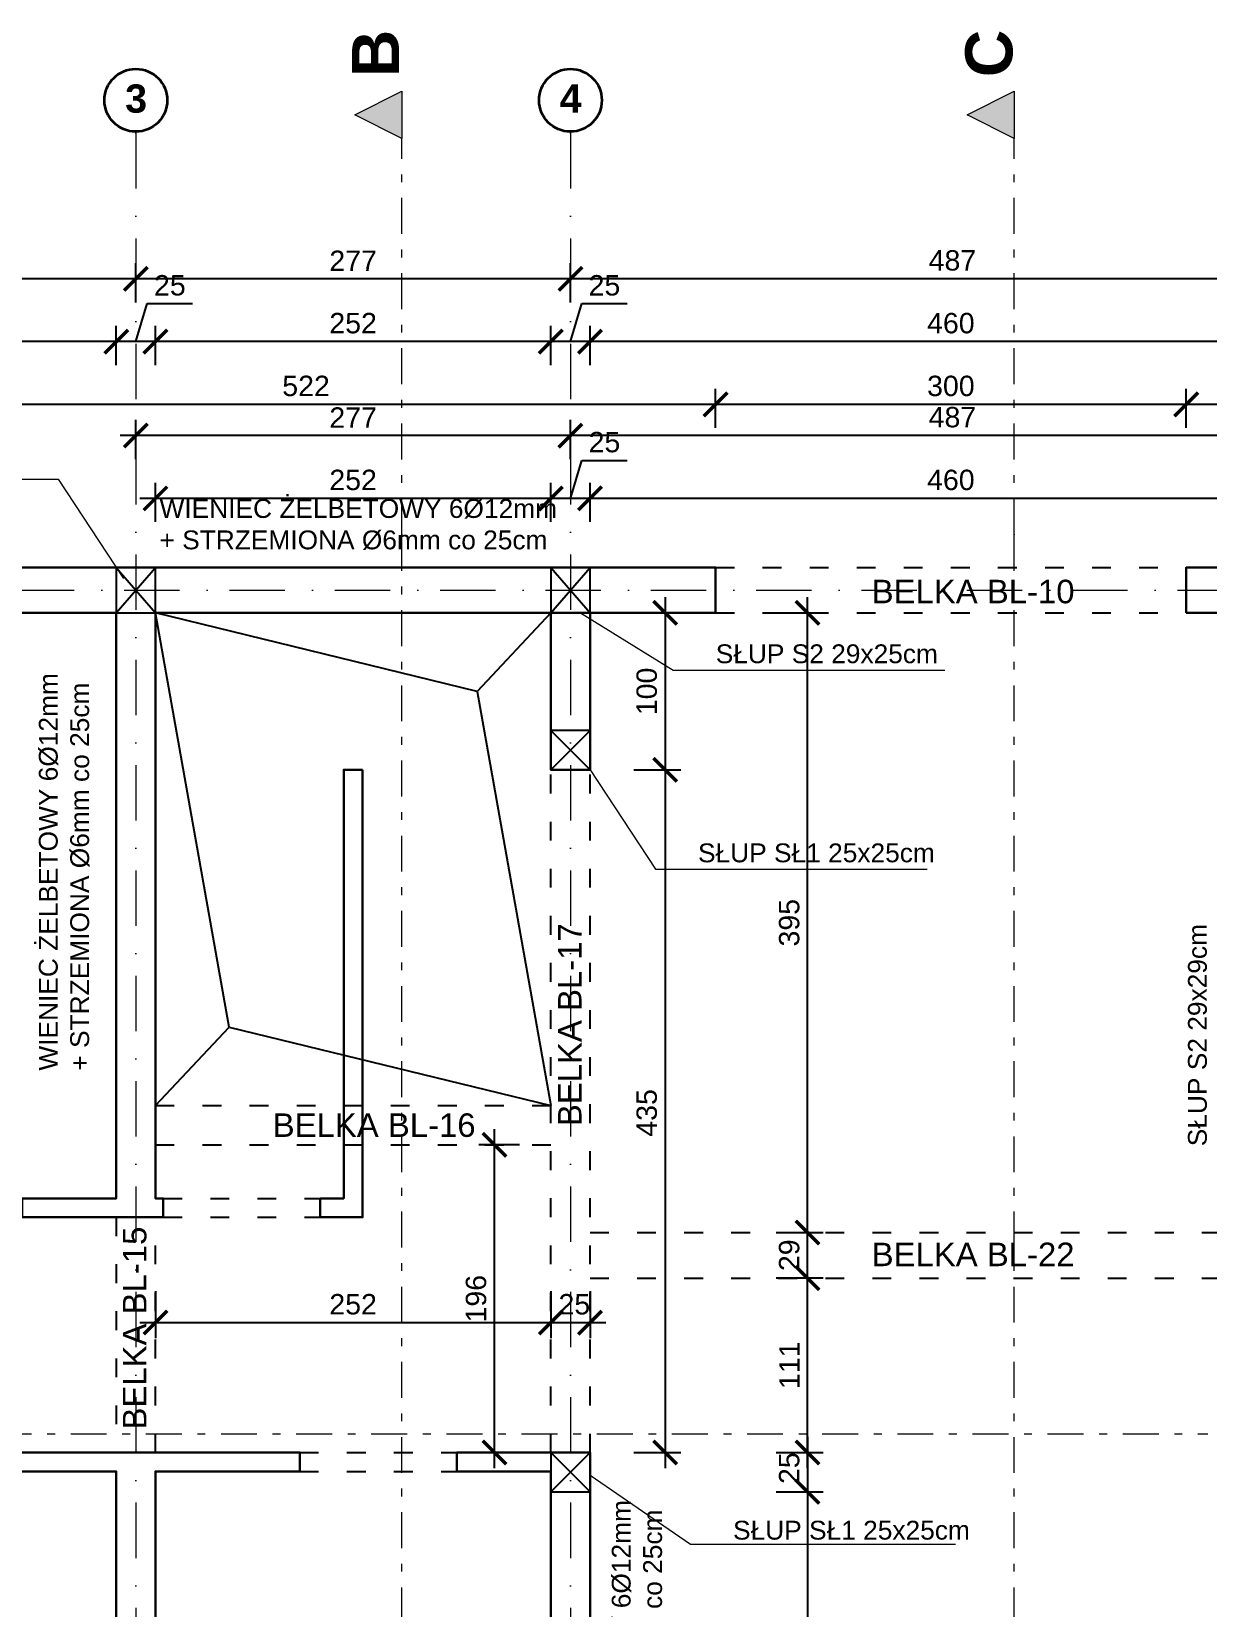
# Model space of a CAD drawing. Header units: millimetres. Extents: x 4647 to 73915, y -13612 to -8141.
# Drawn here: x 27848 to 28597, y -11064 to -10060 of the extents above; entities that cross this region are included whole.
import ezdxf
from ezdxf.enums import TextEntityAlignment as Align

# ---------------------------------------------------------------- set-up
doc = ezdxf.new("R2010")
doc.units = ezdxf.units.MM
for name, pattern in [('ACAD_ISO03W100', [30, 12, -18]), ('Kropki i Kreski', [67.027776, 35.277777, -17.638888, 0, -14.111111]), ('Przerywana', [16.4, 8.2, -8.2]), ('Przerywana podwójnie', [47.9, 22.9, -10, 5, -10])]:
    doc.linetypes.add(name, pattern=pattern)
for name, color, linetype, lineweight in [('a_beton_c', 3, 'ACAD_ISO03W100', 25), ('a_murowane_b', 20, 'Continuous', 30), ('a_opisy', 252, 'Continuous', 9), ('a_wymiary', 250, 'Continuous', 9), ('Cienka', 1, 'Continuous', 15), ('Konstrukcja - Siatka mod_Nr_Pióra__1', 7, 'Continuous', 5), ('Konstrukcja - Siatka mod_Nr_Pióra__7', 7, 'Continuous', 35), ('Znaczniki - Przekroje_Nr_Pióra__1', 7, 'Continuous', 5)]:
    doc.layers.add(name, color=color, linetype=linetype, lineweight=lineweight)
doc.layers.add('Konstrukcja - Siatka mod', color=7, linetype='Continuous')
doc.layers.add('Znaczniki - Przekroje', color=7, linetype='Continuous')
doc.layers.add('Konstrukcja - Siatka mod_Nr_Pióra__4', color=7, linetype='Continuous', lineweight=5, true_color=0x029e21)
doc.layers.add('Znaczniki - Przekroje_Nr_Pióra__5', color=7, linetype='Continuous', lineweight=5, true_color=0x40a5ff)
doc.styles.add('GENERATED_STYLE_1', font='arialbd.ttf')
doc.styles.get("Standard").update_dxf_attribs({"font": 'arial.ttf'})
doc.dimstyles.new('1-100', dxfattribs={"dimtxt": 13, "dimasz": 15, "dimexe": 10, "dimexo": 20, "dimgap": 5, "dimtad": 1, "dimdec": 1, "dimrnd": 0.5, "dimtxsty": 'Standard', "dimblk": 'ARCHTICK', "dimcen": 0.09, "dimdle": 10, "dimadec": 0, "dimazin": 0, "dimtfac": 1, "dimtdec": 1, "dimtofl": 0, "dimtmove": 0, "dimatfit": 3, "dimfxl": 10, "dimfxlon": 1, "dimtolj": 1, "dimtzin": 0, "dimarcsym": 0})

# ---------------------------------------------------------------- blocks, each defined once
blk = doc.blocks.new('Standardowy znacznik siatki')
at = {"layer": 'Konstrukcja - Siatka mod_Nr_Pióra__4', "linetype": 'Kropki i Kreski'}
blk.add_line((272.5, 0), (1529.2, 0), dxfattribs=at)
at = {"layer": 'Konstrukcja - Siatka mod_Nr_Pióra__1', "style": 'GENERATED_STYLE_1'}
blk.add_attdef('AC_MarkerText_1', text='', height=18, dxfattribs=at).set_placement((-28.2, -13.3), align=Align.BOTTOM_LEFT)
blk = doc.blocks.new('Płaszczyzna odcinająca_4', base_point=(8702.4, 399.4))
at = {"layer": 'Znaczniki - Przekroje_Nr_Pióra__5', "linetype": 'Przerywana podwójnie'}
blk.add_line((8717.4, 399.4), (10112.9, 399.4), dxfattribs=at)
blk = doc.blocks.new('_ArchTick')
at = {"color": 0, "linetype": 'ByBlock', "const_width": 0.15}
blk.add_lwpolyline([(-0.5, -0.5), (0.5, 0.5)], dxfattribs=at)
blk = doc.blocks.new('*D462')
at = {"layer": 'a_wymiary', "color": 0, "lineweight": -2, "transparency": 16777216}
for p, q in [((28583.7, -10312.3), (28583.7, -10287.3)), ((28692.7, -10312.3), (28692.7, -10287.3)), ((28702.7, -10297.3), (28573.7, -10297.3))]:
    blk.add_line(p, q, dxfattribs=at)
at = {"layer": 'DEFPOINTS', "color": 0, "transparency": 16777216}
for p in [(28583.7, -10297.3), (28583.7, -10401.2), (28692.7, -10401.2)]:
    blk.add_point(p, dxfattribs=at)
at = {"layer": 'a_wymiary', "color": 0, "lineweight": -2, "transparency": 16777216, "xscale": 15, "yscale": 15, "zscale": 15, "rotation": 180}
blk.add_blockref('_ArchTick', (28583.7, -10297.3), dxfattribs=at)
at = {"layer": 'a_wymiary', "color": 0, "lineweight": -2, "transparency": 16777216, "xscale": 15, "yscale": 15, "zscale": 15}
blk.add_blockref('_ArchTick', (28692.7, -10297.3), dxfattribs=at)
at = {"layer": 'a_wymiary', "color": 0, "transparency": 16777216, "insert": (28638.2, -10285.6), "char_height": 13, "attachment_point": 5}
blk.add_mtext('\\A1;109', dxfattribs=at)
blk = doc.blocks.new('*D463')
at = {"layer": 'a_wymiary', "color": 0, "lineweight": -2, "transparency": 16777216}
for p, q in [((28283.7, -10312.3), (28283.7, -10287.3)), ((28583.7, -10312.3), (28583.7, -10287.3)), ((28593.7, -10297.3), (28273.7, -10297.3))]:
    blk.add_line(p, q, dxfattribs=at)
at = {"layer": 'DEFPOINTS', "color": 0, "transparency": 16777216}
for p in [(28283.7, -10297.3), (28283.7, -10401.2), (28583.7, -10401.2)]:
    blk.add_point(p, dxfattribs=at)
at = {"layer": 'a_wymiary', "color": 0, "lineweight": -2, "transparency": 16777216, "xscale": 15, "yscale": 15, "zscale": 15, "rotation": 180}
blk.add_blockref('_ArchTick', (28283.7, -10297.3), dxfattribs=at)
at = {"layer": 'a_wymiary', "color": 0, "lineweight": -2, "transparency": 16777216, "xscale": 15, "yscale": 15, "zscale": 15}
blk.add_blockref('_ArchTick', (28583.7, -10297.3), dxfattribs=at)
at = {"layer": 'a_wymiary', "color": 0, "transparency": 16777216, "insert": (28433.7, -10285.6), "char_height": 13, "attachment_point": 5}
blk.add_mtext('\\A1;300', dxfattribs=at)
blk = doc.blocks.new('*D464')
at = {"layer": 'a_wymiary', "color": 0, "lineweight": -2, "transparency": 16777216}
for p, q in [((27761.7, -10312.3), (27761.7, -10287.3)), ((28283.7, -10312.3), (28283.7, -10287.3)), ((28293.7, -10297.3), (27751.7, -10297.3))]:
    blk.add_line(p, q, dxfattribs=at)
at = {"layer": 'DEFPOINTS', "color": 0, "transparency": 16777216}
for p in [(27761.7, -10297.3), (27761.7, -10401.2), (28283.7, -10401.2)]:
    blk.add_point(p, dxfattribs=at)
at = {"layer": 'a_wymiary', "color": 0, "lineweight": -2, "transparency": 16777216, "xscale": 15, "yscale": 15, "zscale": 15, "rotation": 180}
blk.add_blockref('_ArchTick', (27761.7, -10297.3), dxfattribs=at)
at = {"layer": 'a_wymiary', "color": 0, "lineweight": -2, "transparency": 16777216, "xscale": 15, "yscale": 15, "zscale": 15}
blk.add_blockref('_ArchTick', (28283.7, -10297.3), dxfattribs=at)
at = {"layer": 'a_wymiary', "color": 0, "transparency": 16777216, "insert": (28022.7, -10285.6), "char_height": 13, "attachment_point": 5}
blk.add_mtext('\\A1;522', dxfattribs=at)
blk = doc.blocks.new('*D468')
at = {"layer": 'a_wymiary', "color": 0, "lineweight": -2, "transparency": 16777216}
for p, q in [((28203.7, -10272.3), (28203.7, -10247.3)), ((28663.7, -10272.3), (28663.7, -10247.3)), ((28673.7, -10257.3), (28193.7, -10257.3))]:
    blk.add_line(p, q, dxfattribs=at)
at = {"layer": 'DEFPOINTS', "color": 0, "transparency": 16777216}
for p in [(28203.7, -10257.3), (28203.7, -10401.2), (28663.7, -10401.2)]:
    blk.add_point(p, dxfattribs=at)
at = {"layer": 'a_wymiary', "color": 0, "lineweight": -2, "transparency": 16777216, "xscale": 15, "yscale": 15, "zscale": 15, "rotation": 180}
blk.add_blockref('_ArchTick', (28203.7, -10257.3), dxfattribs=at)
at = {"layer": 'a_wymiary', "color": 0, "lineweight": -2, "transparency": 16777216, "xscale": 15, "yscale": 15, "zscale": 15}
blk.add_blockref('_ArchTick', (28663.7, -10257.3), dxfattribs=at)
at = {"layer": 'a_wymiary', "color": 0, "transparency": 16777216, "insert": (28433.7, -10245.6), "char_height": 13, "attachment_point": 5}
blk.add_mtext('\\A1;460', dxfattribs=at)
blk = doc.blocks.new('*D469')
at = {"layer": 'a_wymiary', "color": 0, "lineweight": -2, "transparency": 16777216}
for p, q in [((28191.2, -10257.3), (28198.5, -10233.1)), ((28198.5, -10233.1), (28227.4, -10233.1)), ((28178.7, -10272.3), (28178.7, -10247.3)), ((28203.7, -10272.3), (28203.7, -10247.3)), ((28213.7, -10257.3), (28168.7, -10257.3))]:
    blk.add_line(p, q, dxfattribs=at)
at = {"layer": 'DEFPOINTS', "color": 0, "transparency": 16777216}
for p in [(28178.7, -10257.3), (28178.7, -10401.2), (28203.7, -10401.2)]:
    blk.add_point(p, dxfattribs=at)
at = {"layer": 'a_wymiary', "color": 0, "lineweight": -2, "transparency": 16777216, "xscale": 15, "yscale": 15, "zscale": 15, "rotation": 180}
blk.add_blockref('_ArchTick', (28178.7, -10257.3), dxfattribs=at)
at = {"layer": 'a_wymiary', "color": 0, "lineweight": -2, "transparency": 16777216, "xscale": 15, "yscale": 15, "zscale": 15}
blk.add_blockref('_ArchTick', (28203.7, -10257.3), dxfattribs=at)
at = {"layer": 'a_wymiary', "color": 0, "transparency": 16777216, "insert": (28212.9, -10221.5), "char_height": 13, "attachment_point": 5}
blk.add_mtext('\\A1;25', dxfattribs=at)
blk = doc.blocks.new('*D470')
at = {"layer": 'a_wymiary', "color": 0, "lineweight": -2, "transparency": 16777216}
for p, q in [((27926.7, -10272.3), (27926.7, -10247.3)), ((28178.7, -10272.3), (28178.7, -10247.3)), ((28188.7, -10257.3), (27916.7, -10257.3))]:
    blk.add_line(p, q, dxfattribs=at)
at = {"layer": 'DEFPOINTS', "color": 0, "transparency": 16777216}
for p in [(27926.7, -10257.3), (27926.7, -10401.2), (28178.7, -10401.2)]:
    blk.add_point(p, dxfattribs=at)
at = {"layer": 'a_wymiary', "color": 0, "lineweight": -2, "transparency": 16777216, "xscale": 15, "yscale": 15, "zscale": 15, "rotation": 180}
blk.add_blockref('_ArchTick', (27926.7, -10257.3), dxfattribs=at)
at = {"layer": 'a_wymiary', "color": 0, "lineweight": -2, "transparency": 16777216, "xscale": 15, "yscale": 15, "zscale": 15}
blk.add_blockref('_ArchTick', (28178.7, -10257.3), dxfattribs=at)
at = {"layer": 'a_wymiary', "color": 0, "transparency": 16777216, "insert": (28052.7, -10245.6), "char_height": 13, "attachment_point": 5}
blk.add_mtext('\\A1;252', dxfattribs=at)
blk = doc.blocks.new('*D471')
at = {"layer": 'a_wymiary', "color": 0, "lineweight": -2, "transparency": 16777216}
for p, q in [((27914.2, -10257.3), (27921.5, -10233.1)), ((27921.5, -10233.1), (27950.4, -10233.1)), ((27901.7, -10272.3), (27901.7, -10247.3)), ((27926.7, -10272.3), (27926.7, -10247.3)), ((27936.7, -10257.3), (27891.7, -10257.3))]:
    blk.add_line(p, q, dxfattribs=at)
at = {"layer": 'DEFPOINTS', "color": 0, "transparency": 16777216}
for p in [(27901.7, -10257.3), (27901.7, -10401.2), (27926.7, -10401.2)]:
    blk.add_point(p, dxfattribs=at)
at = {"layer": 'a_wymiary', "color": 0, "lineweight": -2, "transparency": 16777216, "xscale": 15, "yscale": 15, "zscale": 15, "rotation": 180}
blk.add_blockref('_ArchTick', (27901.7, -10257.3), dxfattribs=at)
at = {"layer": 'a_wymiary', "color": 0, "lineweight": -2, "transparency": 16777216, "xscale": 15, "yscale": 15, "zscale": 15}
blk.add_blockref('_ArchTick', (27926.7, -10257.3), dxfattribs=at)
at = {"layer": 'a_wymiary', "color": 0, "transparency": 16777216, "insert": (27935.9, -10221.5), "char_height": 13, "attachment_point": 5}
blk.add_mtext('\\A1;25', dxfattribs=at)
blk = doc.blocks.new('*D472')
at = {"layer": 'a_wymiary', "color": 0, "lineweight": -2, "transparency": 16777216}
for p, q in [((27441.7, -10272.3), (27441.7, -10247.3)), ((27901.7, -10272.3), (27901.7, -10247.3)), ((27911.7, -10257.3), (27431.7, -10257.3))]:
    blk.add_line(p, q, dxfattribs=at)
at = {"layer": 'DEFPOINTS', "color": 0, "transparency": 16777216}
for p in [(27441.7, -10257.3), (27441.7, -10401.2), (27901.7, -10401.2)]:
    blk.add_point(p, dxfattribs=at)
at = {"layer": 'a_wymiary', "color": 0, "lineweight": -2, "transparency": 16777216, "xscale": 15, "yscale": 15, "zscale": 15, "rotation": 180}
blk.add_blockref('_ArchTick', (27441.7, -10257.3), dxfattribs=at)
at = {"layer": 'a_wymiary', "color": 0, "lineweight": -2, "transparency": 16777216, "xscale": 15, "yscale": 15, "zscale": 15}
blk.add_blockref('_ArchTick', (27901.7, -10257.3), dxfattribs=at)
at = {"layer": 'a_wymiary', "color": 0, "transparency": 16777216, "insert": (27671.7, -10245.6), "char_height": 13, "attachment_point": 5}
blk.add_mtext('\\A1;460', dxfattribs=at)
blk = doc.blocks.new('*D475')
at = {"layer": 'a_wymiary', "color": 0, "lineweight": -2, "transparency": 16777216}
for p, q in [((28191.2, -10232.3), (28191.2, -10207.3)), ((28678.2, -10232.3), (28678.2, -10207.3)), ((28688.2, -10217.3), (28181.2, -10217.3))]:
    blk.add_line(p, q, dxfattribs=at)
at = {"layer": 'DEFPOINTS', "color": 0, "transparency": 16777216}
for p in [(28191.2, -10217.3), (28191.2, -10401.2), (28678.2, -10401.2)]:
    blk.add_point(p, dxfattribs=at)
at = {"layer": 'a_wymiary', "color": 0, "lineweight": -2, "transparency": 16777216, "xscale": 15, "yscale": 15, "zscale": 15, "rotation": 180}
blk.add_blockref('_ArchTick', (28191.2, -10217.3), dxfattribs=at)
at = {"layer": 'a_wymiary', "color": 0, "lineweight": -2, "transparency": 16777216, "xscale": 15, "yscale": 15, "zscale": 15}
blk.add_blockref('_ArchTick', (28678.2, -10217.3), dxfattribs=at)
at = {"layer": 'a_wymiary', "color": 0, "transparency": 16777216, "insert": (28434.7, -10205.6), "char_height": 13, "attachment_point": 5}
blk.add_mtext('\\A1;487', dxfattribs=at)
blk = doc.blocks.new('*D476')
at = {"layer": 'a_wymiary', "color": 0, "lineweight": -2, "transparency": 16777216}
for p, q in [((27914.2, -10232.3), (27914.2, -10207.3)), ((28191.2, -10232.3), (28191.2, -10207.3)), ((28201.2, -10217.3), (27904.2, -10217.3))]:
    blk.add_line(p, q, dxfattribs=at)
at = {"layer": 'DEFPOINTS', "color": 0, "transparency": 16777216}
for p in [(27914.2, -10217.3), (27914.2, -10401.2), (28191.2, -10401.2)]:
    blk.add_point(p, dxfattribs=at)
at = {"layer": 'a_wymiary', "color": 0, "lineweight": -2, "transparency": 16777216, "xscale": 15, "yscale": 15, "zscale": 15, "rotation": 180}
blk.add_blockref('_ArchTick', (27914.2, -10217.3), dxfattribs=at)
at = {"layer": 'a_wymiary', "color": 0, "lineweight": -2, "transparency": 16777216, "xscale": 15, "yscale": 15, "zscale": 15}
blk.add_blockref('_ArchTick', (28191.2, -10217.3), dxfattribs=at)
at = {"layer": 'a_wymiary', "color": 0, "transparency": 16777216, "insert": (28052.7, -10205.8), "char_height": 13, "attachment_point": 5}
blk.add_mtext('\\A1;277', dxfattribs=at)
blk = doc.blocks.new('*D477')
at = {"layer": 'a_wymiary', "color": 0, "lineweight": -2, "transparency": 16777216}
for p, q in [((27618.2, -10232.3), (27618.2, -10207.3)), ((27914.2, -10232.3), (27914.2, -10207.3)), ((27924.2, -10217.3), (27608.2, -10217.3))]:
    blk.add_line(p, q, dxfattribs=at)
at = {"layer": 'DEFPOINTS', "color": 0, "transparency": 16777216}
for p in [(27618.2, -10217.3), (27618.2, -10401.2), (27914.2, -10401.2)]:
    blk.add_point(p, dxfattribs=at)
at = {"layer": 'a_wymiary', "color": 0, "lineweight": -2, "transparency": 16777216, "xscale": 15, "yscale": 15, "zscale": 15, "rotation": 180}
blk.add_blockref('_ArchTick', (27618.2, -10217.3), dxfattribs=at)
at = {"layer": 'a_wymiary', "color": 0, "lineweight": -2, "transparency": 16777216, "xscale": 15, "yscale": 15, "zscale": 15}
blk.add_blockref('_ArchTick', (27914.2, -10217.3), dxfattribs=at)
at = {"layer": 'a_wymiary', "color": 0, "transparency": 16777216, "insert": (27766.2, -10205.6), "char_height": 13, "attachment_point": 5}
blk.add_mtext('\\A1;296', dxfattribs=at)
blk = doc.blocks.new('*D736')
at = {"layer": 'a_wymiary', "color": 0, "lineweight": -2, "transparency": 16777216}
for p, q in [((28251.6, -10420.2), (28251.6, -10540.1)), ((28236.6, -10430.2), (28261.6, -10430.2)), ((28236.6, -10530.1), (28261.6, -10530.1))]:
    blk.add_line(p, q, dxfattribs=at)
at = {"layer": 'DEFPOINTS', "color": 0, "transparency": 16777216}
for p in [(28212.8, -10430.2), (28212.8, -10530.1), (28251.6, -10530.1)]:
    blk.add_point(p, dxfattribs=at)
at = {"layer": 'a_wymiary', "color": 0, "lineweight": -2, "transparency": 16777216, "xscale": 15, "yscale": 15, "zscale": 15}
for p, rotation in [((28251.6, -10430.2), 90), ((28251.6, -10530.1), 270)]:
    blk.add_blockref('_ArchTick', p, dxfattribs=dict(at, rotation=rotation))
at = {"layer": 'a_wymiary', "color": 0, "transparency": 16777216, "insert": (28239.9, -10480.2), "char_height": 13, "attachment_point": 5, "rotation": 90}
blk.add_mtext('\\A1;100', dxfattribs=at)
blk = doc.blocks.new('*D822')
at = {"layer": 'a_wymiary', "color": 0, "lineweight": -2, "transparency": 16777216}
for p, q in [((28251.6, -10520.1), (28251.6, -10975.2)), ((28231.6, -10530.1), (28261.6, -10530.1)), ((28231.6, -10965.2), (28261.6, -10965.2))]:
    blk.add_line(p, q, dxfattribs=at)
at = {"layer": 'DEFPOINTS', "color": 0, "transparency": 16777216}
for p in [(28203.7, -10530.1), (28203.7, -10965.2), (28251.6, -10965.2)]:
    blk.add_point(p, dxfattribs=at)
at = {"layer": 'a_wymiary', "color": 0, "lineweight": -2, "transparency": 16777216, "xscale": 15, "yscale": 15, "zscale": 15}
for p, rotation in [((28251.6, -10530.1), 90), ((28251.6, -10965.2), 270)]:
    blk.add_blockref('_ArchTick', p, dxfattribs=dict(at, rotation=rotation))
at = {"layer": 'a_wymiary', "color": 0, "transparency": 16777216, "insert": (28239.9, -10748.8), "char_height": 13, "attachment_point": 5, "rotation": 90}
blk.add_mtext('\\A1;435', dxfattribs=at)
blk = doc.blocks.new('*D825')
at = {"layer": 'a_wymiary', "color": 0, "lineweight": -2, "transparency": 16777216}
for p, q in [((27926.7, -10862.4), (27926.7, -10892.4)), ((28178.7, -10862.4), (28178.7, -10892.4)), ((27916.7, -10882.4), (28188.7, -10882.4))]:
    blk.add_line(p, q, dxfattribs=at)
at = {"layer": 'DEFPOINTS', "color": 0, "transparency": 16777216}
for p in [(27926.7, -10789.6), (28178.7, -10789.6), (28178.7, -10882.4)]:
    blk.add_point(p, dxfattribs=at)
at = {"layer": 'a_wymiary', "color": 0, "lineweight": -2, "transparency": 16777216, "xscale": 15, "yscale": 15, "zscale": 15, "rotation": 180}
blk.add_blockref('_ArchTick', (27926.7, -10882.4), dxfattribs=at)
at = {"layer": 'a_wymiary', "color": 0, "lineweight": -2, "transparency": 16777216, "xscale": 15, "yscale": 15, "zscale": 15}
blk.add_blockref('_ArchTick', (28178.7, -10882.4), dxfattribs=at)
at = {"layer": 'a_wymiary', "color": 0, "transparency": 16777216, "insert": (28052.7, -10870.8), "char_height": 13, "attachment_point": 5}
blk.add_mtext('\\A1;252', dxfattribs=at)
blk = doc.blocks.new('*D857')
at = {"layer": 'a_wymiary', "color": 0, "lineweight": -2, "transparency": 16777216}
for p, q in [((27820.7, -10805.2), (27820.7, -10975.2)), ((27840.7, -10815.2), (27810.7, -10815.2)), ((27840.7, -10965.2), (27810.7, -10965.2))]:
    blk.add_line(p, q, dxfattribs=at)
at = {"layer": 'DEFPOINTS', "color": 0, "transparency": 16777216}
for p in [(27901.7, -10815.2), (27820.7, -10965.2), (27903.2, -10965.2)]:
    blk.add_point(p, dxfattribs=at)
at = {"layer": 'a_wymiary', "color": 0, "lineweight": -2, "transparency": 16777216, "xscale": 15, "yscale": 15, "zscale": 15}
for p, rotation in [((27820.7, -10815.2), 90), ((27820.7, -10965.2), 270)]:
    blk.add_blockref('_ArchTick', p, dxfattribs=dict(at, rotation=rotation))
at = {"layer": 'a_wymiary', "color": 0, "transparency": 16777216, "insert": (27809.1, -10890.2), "char_height": 13, "attachment_point": 5, "rotation": 90}
blk.add_mtext('\\A1;150', dxfattribs=at)
blk = doc.blocks.new('*D871')
at = {"layer": 'a_wymiary', "color": 0, "lineweight": -2, "transparency": 16777216}
for p, q in [((28142.8, -10975.2), (28142.8, -10759.1)), ((28158.7, -10769.1), (28132.8, -10769.1)), ((28158.7, -10965.2), (28132.8, -10965.2))]:
    blk.add_line(p, q, dxfattribs=at)
at = {"layer": 'DEFPOINTS', "color": 0, "transparency": 16777216}
for p in [(28142.8, -10769.1), (28178.7, -10769.1), (28178.7, -10965.2)]:
    blk.add_point(p, dxfattribs=at)
at = {"layer": 'a_wymiary', "color": 0, "lineweight": -2, "transparency": 16777216, "xscale": 15, "yscale": 15, "zscale": 15}
for p, rotation in [((28142.8, -10769.1), 90), ((28142.8, -10965.2), 270)]:
    blk.add_blockref('_ArchTick', p, dxfattribs=dict(at, rotation=rotation))
at = {"layer": 'a_wymiary', "color": 0, "transparency": 16777216, "insert": (28131.1, -10867.2), "char_height": 13, "attachment_point": 5, "rotation": 90}
blk.add_mtext('\\A1;196', dxfattribs=at)
blk = doc.blocks.new('*D872')
at = {"layer": 'a_wymiary', "color": 0, "lineweight": -2, "transparency": 16777216}
for p, q in [((28342.3, -10975.2), (28342.3, -10844)), ((28322.3, -10854), (28352.3, -10854)), ((28322.3, -10965.2), (28352.3, -10965.2))]:
    blk.add_line(p, q, dxfattribs=at)
at = {"layer": 'DEFPOINTS', "color": 0, "transparency": 16777216}
for p in [(28203.7, -10854), (28342.3, -10854), (28203.7, -10965.2)]:
    blk.add_point(p, dxfattribs=at)
at = {"layer": 'a_wymiary', "color": 0, "lineweight": -2, "transparency": 16777216, "xscale": 15, "yscale": 15, "zscale": 15}
for p, rotation in [((28342.3, -10854), 90), ((28342.3, -10965.2), 270)]:
    blk.add_blockref('_ArchTick', p, dxfattribs=dict(at, rotation=rotation))
at = {"layer": 'a_wymiary', "color": 0, "transparency": 16777216, "insert": (28330.8, -10909.6), "char_height": 13, "attachment_point": 5, "rotation": 90}
blk.add_mtext('\\A1;111', dxfattribs=at)
blk = doc.blocks.new('*D880')
at = {"layer": 'a_wymiary', "color": 0, "lineweight": -2, "transparency": 16777216}
for p, q in [((28178.7, -10862.4), (28178.7, -10892.4)), ((28203.7, -10862.4), (28203.7, -10892.4)), ((28168.7, -10882.4), (28213.7, -10882.4))]:
    blk.add_line(p, q, dxfattribs=at)
at = {"layer": 'DEFPOINTS', "color": 0, "transparency": 16777216}
for p in [(28178.7, -10769.1), (28203.7, -10769.1), (28203.7, -10882.4)]:
    blk.add_point(p, dxfattribs=at)
at = {"layer": 'a_wymiary', "color": 0, "lineweight": -2, "transparency": 16777216, "xscale": 15, "yscale": 15, "zscale": 15, "rotation": 180}
blk.add_blockref('_ArchTick', (28178.7, -10882.4), dxfattribs=at)
at = {"layer": 'a_wymiary', "color": 0, "lineweight": -2, "transparency": 16777216, "xscale": 15, "yscale": 15, "zscale": 15}
blk.add_blockref('_ArchTick', (28203.7, -10882.4), dxfattribs=at)
at = {"layer": 'a_wymiary', "color": 0, "transparency": 16777216, "insert": (28193.7, -10870.8), "char_height": 13, "attachment_point": 5}
blk.add_mtext('\\A1;25', dxfattribs=at)
blk = doc.blocks.new('*D881')
at = {"layer": 'a_wymiary', "color": 0, "lineweight": -2, "transparency": 16777216}
for p, q in [((28342.3, -10864), (28342.3, -10815)), ((28322.3, -10825), (28352.3, -10825)), ((28322.3, -10854), (28352.3, -10854))]:
    blk.add_line(p, q, dxfattribs=at)
at = {"layer": 'DEFPOINTS', "color": 0, "transparency": 16777216}
for p in [(28203.7, -10825), (28342.3, -10825), (28203.7, -10854)]:
    blk.add_point(p, dxfattribs=at)
at = {"layer": 'a_wymiary', "color": 0, "lineweight": -2, "transparency": 16777216, "xscale": 15, "yscale": 15, "zscale": 15}
for p, rotation in [((28342.3, -10825), 90), ((28342.3, -10854), 270)]:
    blk.add_blockref('_ArchTick', p, dxfattribs=dict(at, rotation=rotation))
at = {"layer": 'a_wymiary', "color": 0, "transparency": 16777216, "insert": (28330.7, -10839.5), "char_height": 13, "attachment_point": 5, "rotation": 90}
blk.add_mtext('\\A1;29', dxfattribs=at)
blk = doc.blocks.new('*D882')
at = {"layer": 'a_wymiary', "color": 0, "lineweight": -2, "transparency": 16777216}
for p, q in [((28342.3, -10835), (28342.3, -10420.2)), ((28322.3, -10430.2), (28352.3, -10430.2)), ((28322.3, -10825), (28352.3, -10825))]:
    blk.add_line(p, q, dxfattribs=at)
at = {"layer": 'DEFPOINTS', "color": 0, "transparency": 16777216}
for p in [(28203.7, -10430.2), (28342.3, -10430.2), (28203.7, -10825)]:
    blk.add_point(p, dxfattribs=at)
at = {"layer": 'a_wymiary', "color": 0, "lineweight": -2, "transparency": 16777216, "xscale": 15, "yscale": 15, "zscale": 15}
for p, rotation in [((28342.3, -10430.2), 90), ((28342.3, -10825), 270)]:
    blk.add_blockref('_ArchTick', p, dxfattribs=dict(at, rotation=rotation))
at = {"layer": 'a_wymiary', "color": 0, "transparency": 16777216, "insert": (28330.7, -10627.6), "char_height": 13, "attachment_point": 5, "rotation": 90}
blk.add_mtext('\\A1;395', dxfattribs=at)
blk = doc.blocks.new('*D883')
at = {"layer": 'a_wymiary', "color": 0, "lineweight": -2, "transparency": 16777216}
for p, q in [((28342.3, -10955.2), (28342.3, -11000.2)), ((28322.3, -10965.2), (28352.3, -10965.2)), ((28322.3, -10990.2), (28352.3, -10990.2))]:
    blk.add_line(p, q, dxfattribs=at)
at = {"layer": 'DEFPOINTS', "color": 0, "transparency": 16777216}
for p in [(28203.7, -10965.2), (28203.7, -10990.2), (28342.3, -10990.2)]:
    blk.add_point(p, dxfattribs=at)
at = {"layer": 'a_wymiary', "color": 0, "lineweight": -2, "transparency": 16777216, "xscale": 15, "yscale": 15, "zscale": 15}
for p, rotation in [((28342.3, -10965.2), 90), ((28342.3, -10990.2), 270)]:
    blk.add_blockref('_ArchTick', p, dxfattribs=dict(at, rotation=rotation))
at = {"layer": 'a_wymiary', "color": 0, "transparency": 16777216, "insert": (28330.7, -10975.2), "char_height": 13, "attachment_point": 5, "rotation": 90}
blk.add_mtext('\\A1;25', dxfattribs=at)
blk = doc.blocks.new('*D884')
at = {"layer": 'a_wymiary', "color": 0, "lineweight": -2, "transparency": 16777216}
for p, q in [((28342.3, -10980.2), (28342.3, -11360.2)), ((28322.3, -10990.2), (28352.3, -10990.2)), ((28322.3, -11350.2), (28352.3, -11350.2))]:
    blk.add_line(p, q, dxfattribs=at)
at = {"layer": 'DEFPOINTS', "color": 0, "transparency": 16777216}
for p in [(28203.7, -10990.2), (28203.7, -11350.2), (28342.3, -11350.2)]:
    blk.add_point(p, dxfattribs=at)
at = {"layer": 'a_wymiary', "color": 0, "lineweight": -2, "transparency": 16777216, "xscale": 15, "yscale": 15, "zscale": 15}
for p, rotation in [((28342.3, -10990.2), 90), ((28342.3, -11350.2), 270)]:
    blk.add_blockref('_ArchTick', p, dxfattribs=dict(at, rotation=rotation))
at = {"layer": 'a_wymiary', "color": 0, "transparency": 16777216, "insert": (28330.7, -11170.2), "char_height": 13, "attachment_point": 5, "rotation": 90}
blk.add_mtext('\\A1;360', dxfattribs=at)
blk = doc.blocks.new('*D901')
at = {"layer": 'a_wymiary', "color": 0, "lineweight": -2, "transparency": 16777216}
for p, q in [((28203.7, -10372.2), (28203.7, -10347.2)), ((28663.7, -10372.2), (28663.7, -10347.2)), ((28673.7, -10357.2), (28193.7, -10357.2))]:
    blk.add_line(p, q, dxfattribs=at)
at = {"layer": 'DEFPOINTS', "color": 0, "transparency": 16777216}
for p in [(28203.7, -10357.2), (28663.7, -10501.1), (28203.7, -10505.1)]:
    blk.add_point(p, dxfattribs=at)
at = {"layer": 'a_wymiary', "color": 0, "lineweight": -2, "transparency": 16777216, "xscale": 15, "yscale": 15, "zscale": 15, "rotation": 180}
blk.add_blockref('_ArchTick', (28203.7, -10357.2), dxfattribs=at)
at = {"layer": 'a_wymiary', "color": 0, "lineweight": -2, "transparency": 16777216, "xscale": 15, "yscale": 15, "zscale": 15}
blk.add_blockref('_ArchTick', (28663.7, -10357.2), dxfattribs=at)
at = {"layer": 'a_wymiary', "color": 0, "transparency": 16777216, "insert": (28433.7, -10345.5), "char_height": 13, "attachment_point": 5}
blk.add_mtext('\\A1;460', dxfattribs=at)
blk = doc.blocks.new('*D902')
at = {"layer": 'a_wymiary', "color": 0, "lineweight": -2, "transparency": 16777216}
for p, q in [((28191.2, -10357.2), (28198.5, -10333)), ((28198.5, -10333), (28227.4, -10333)), ((28178.7, -10372.2), (28178.7, -10347.2)), ((28203.7, -10372.2), (28203.7, -10347.2)), ((28213.7, -10357.2), (28168.7, -10357.2))]:
    blk.add_line(p, q, dxfattribs=at)
at = {"layer": 'DEFPOINTS', "color": 0, "transparency": 16777216}
for p in [(28178.7, -10357.2), (28178.7, -10505.1), (28203.7, -10505.1)]:
    blk.add_point(p, dxfattribs=at)
at = {"layer": 'a_wymiary', "color": 0, "lineweight": -2, "transparency": 16777216, "xscale": 15, "yscale": 15, "zscale": 15, "rotation": 180}
blk.add_blockref('_ArchTick', (28178.7, -10357.2), dxfattribs=at)
at = {"layer": 'a_wymiary', "color": 0, "lineweight": -2, "transparency": 16777216, "xscale": 15, "yscale": 15, "zscale": 15}
blk.add_blockref('_ArchTick', (28203.7, -10357.2), dxfattribs=at)
at = {"layer": 'a_wymiary', "color": 0, "transparency": 16777216, "insert": (28212.9, -10321.4), "char_height": 13, "attachment_point": 5}
blk.add_mtext('\\A1;25', dxfattribs=at)
blk = doc.blocks.new('*D903')
at = {"layer": 'a_wymiary', "color": 0, "lineweight": -2, "transparency": 16777216}
for p, q in [((27926.7, -10372.2), (27926.7, -10347.2)), ((28178.7, -10372.2), (28178.7, -10347.2)), ((28188.7, -10357.2), (27916.7, -10357.2))]:
    blk.add_line(p, q, dxfattribs=at)
at = {"layer": 'DEFPOINTS', "color": 0, "transparency": 16777216}
for p in [(27926.7, -10357.2), (27926.7, -10501.1), (28178.7, -10505.1)]:
    blk.add_point(p, dxfattribs=at)
at = {"layer": 'a_wymiary', "color": 0, "lineweight": -2, "transparency": 16777216, "xscale": 15, "yscale": 15, "zscale": 15, "rotation": 180}
blk.add_blockref('_ArchTick', (27926.7, -10357.2), dxfattribs=at)
at = {"layer": 'a_wymiary', "color": 0, "lineweight": -2, "transparency": 16777216, "xscale": 15, "yscale": 15, "zscale": 15}
blk.add_blockref('_ArchTick', (28178.7, -10357.2), dxfattribs=at)
at = {"layer": 'a_wymiary', "color": 0, "transparency": 16777216, "insert": (28052.7, -10345.5), "char_height": 13, "attachment_point": 5}
blk.add_mtext('\\A1;252', dxfattribs=at)
blk = doc.blocks.new('*D904')
at = {"layer": 'a_wymiary', "color": 0, "lineweight": -2, "transparency": 16777216}
for p, q in [((28191.2, -10332.2), (28191.2, -10307.2)), ((28678.2, -10332.2), (28678.2, -10307.2)), ((28688.2, -10317.2), (28181.2, -10317.2))]:
    blk.add_line(p, q, dxfattribs=at)
at = {"layer": 'DEFPOINTS', "color": 0, "transparency": 16777216}
for p in [(28191.2, -10317.2), (28678.2, -10501.1), (28191.2, -10505.1)]:
    blk.add_point(p, dxfattribs=at)
at = {"layer": 'a_wymiary', "color": 0, "lineweight": -2, "transparency": 16777216, "xscale": 15, "yscale": 15, "zscale": 15, "rotation": 180}
blk.add_blockref('_ArchTick', (28191.2, -10317.2), dxfattribs=at)
at = {"layer": 'a_wymiary', "color": 0, "lineweight": -2, "transparency": 16777216, "xscale": 15, "yscale": 15, "zscale": 15}
blk.add_blockref('_ArchTick', (28678.2, -10317.2), dxfattribs=at)
at = {"layer": 'a_wymiary', "color": 0, "transparency": 16777216, "insert": (28434.7, -10305.5), "char_height": 13, "attachment_point": 5}
blk.add_mtext('\\A1;487', dxfattribs=at)
blk = doc.blocks.new('*D905')
at = {"layer": 'a_wymiary', "color": 0, "lineweight": -2, "transparency": 16777216}
for p, q in [((27914.2, -10332.2), (27914.2, -10307.2)), ((28191.2, -10332.2), (28191.2, -10307.2)), ((28201.2, -10317.2), (27904.2, -10317.2))]:
    blk.add_line(p, q, dxfattribs=at)
at = {"layer": 'DEFPOINTS', "color": 0, "transparency": 16777216}
for p in [(27914.2, -10317.2), (27914.2, -10501.1), (28191.2, -10505.1)]:
    blk.add_point(p, dxfattribs=at)
at = {"layer": 'a_wymiary', "color": 0, "lineweight": -2, "transparency": 16777216, "xscale": 15, "yscale": 15, "zscale": 15, "rotation": 180}
blk.add_blockref('_ArchTick', (27914.2, -10317.2), dxfattribs=at)
at = {"layer": 'a_wymiary', "color": 0, "lineweight": -2, "transparency": 16777216, "xscale": 15, "yscale": 15, "zscale": 15}
blk.add_blockref('_ArchTick', (28191.2, -10317.2), dxfattribs=at)
at = {"layer": 'a_wymiary', "color": 0, "transparency": 16777216, "insert": (28052.7, -10305.7), "char_height": 13, "attachment_point": 5}
blk.add_mtext('\\A1;277', dxfattribs=at)

msp = doc.modelspace()

# ---------------------------------------------------------------- hatches: boundary and pattern name
at = {"layer": 'Znaczniki - Przekroje_Nr_Pióra__1', "linetype": 'Continuous'}
for points in [[(28083.71, -10097.8), (28083.71, -10127.8), (28053.71, -10112.8)], [(28474.04, -10097.8), (28474.04, -10127.8), (28444.04, -10112.8)]]:
    msp.add_hatch(color=256, dxfattribs=at).paths.add_polyline_path(points, flags=0)

# ---------------------------------------------------------------- linework, layer by layer
for p, q in [((27973.78, -10694.07), (27926.72, -10430.23)), ((28131.66, -10480.28), (27926.72, -10430.23)), ((28178.72, -10430.23), (28131.66, -10480.28)), ((28131.66, -10480.28), (28178.72, -10744.12)), ((27926.72, -10744.12), (27973.78, -10694.07)), ((27973.78, -10694.07), (28178.72, -10744.12))]:
    msp.add_line(p, q)
at = {"layer": 'a_beton_c', "linetype": 'ByBlock'}
for points in [[(27901.72, -10401.23), (27901.72, -10430.23), (27926.72, -10430.23), (27926.72, -10401.23)], [(28178.72, -10401.23), (28178.72, -10430.23), (28203.72, -10430.23), (28203.72, -10401.23)], [(28178.72, -10505.14), (28178.72, -10530.14), (28203.72, -10530.14), (28203.72, -10505.14)], [(28178.72, -10965.23), (28178.72, -10990.23), (28203.72, -10990.23), (28203.72, -10965.23)]]:
    msp.add_lwpolyline(points, close=True, dxfattribs=at)
for points in [[(27901.72, -10430.23), (27926.72, -10401.23)], [(27901.72, -10401.23), (27926.72, -10430.23)], [(28178.72, -10430.23), (28203.72, -10401.23)], [(28178.72, -10401.23), (28203.72, -10430.23)], [(28178.72, -10530.14), (28203.72, -10505.14)], [(28178.72, -10505.14), (28203.72, -10530.14)], [(28178.72, -10990.23), (28203.72, -10965.23)], [(28178.72, -10965.23), (28203.72, -10990.23)]]:
    msp.add_lwpolyline(points, dxfattribs=at)
at = {"layer": 'a_beton_c'}
for points in [[(28283.72, -10401.23), (28583.72, -10401.23)], [(28283.72, -10430.23), (28583.72, -10430.23)], [(28178.72, -10965.23), (28178.72, -10530.14)], [(28203.72, -10965.23), (28203.72, -10530.14)], [(27926.72, -10744.12), (28178.72, -10744.12)], [(27926.72, -10769.12), (28178.72, -10769.12)], [(27931.72, -10803.24), (28031.72, -10803.24)], [(27901.72, -10815.24), (27901.72, -10965.23)], [(27926.72, -10965.23), (27926.72, -10815.24)], [(27931.72, -10815.24), (28031.72, -10815.24)], [(28203.72, -10825.04), (28663.72, -10825.04)], [(28203.72, -10854.04), (28663.72, -10854.04)], [(28018.72, -10965.23), (28118.72, -10965.23)], [(28018.72, -10977.23), (28118.72, -10977.23)]]:
    msp.add_lwpolyline(points, dxfattribs=at)
at = {"layer": 'a_murowane_b'}
for points in [[(27761.72, -10430.23), (27901.72, -10430.23), (27901.72, -10803.24), (27841.72, -10803.24), (27841.72, -10815.24), (27931.72, -10815.24), (27931.72, -10803.24), (27926.72, -10803.24), (27926.72, -10430.23), (28178.72, -10430.23), (28178.72, -10430.23), (28190.72, -10430.23), (28190.72, -10430.23), (28283.72, -10430.23), (28283.72, -10401.23), (27761.72, -10401.23)], [(28583.72, -10430.23), (28663.72, -10430.23), (28663.72, -10977.23), (28692.72, -10977.23), (28692.72, -10401.23), (28583.72, -10401.23)], [(28283.72, -11350.23), (28283.72, -11379.23), (28106.72, -11379.23), (28106.72, -11350.23), (28178.72, -11350.23), (28178.72, -10977.23), (28118.72, -10977.23), (28118.72, -10965.23), (28203.72, -10965.23), (28203.72, -11350.23)]]:
    msp.add_lwpolyline(points, close=True, dxfattribs=at)
for points in [[(28178.72, -10430.23), (28178.72, -10530.14), (28203.72, -10530.14), (28203.72, -10430.23)], [(28058.72, -10530.14), (28046.72, -10530.14), (28046.72, -10803.24), (28031.72, -10803.24), (28031.72, -10815.24), (28058.72, -10815.24), (28058.72, -10530.14)], [(27926.72, -11161.23), (27926.72, -10977.23), (28018.72, -10977.23), (28018.72, -10965.23), (27787.72, -10965.23), (27787.72, -10977.23), (27901.72, -10977.23), (27901.72, -11161.23)]]:
    msp.add_lwpolyline(points, dxfattribs=at)
at = {"layer": 'a_opisy'}
for p, q in [((27691.61, -10344.98), (27864.67, -10344.98)), ((27864.67, -10344.98), (27906.39, -10408.32)), ((28197.57, -10430.23), (28256.74, -10466.63)), ((28256.74, -10466.63), (28429.8, -10466.63)), ((28203.72, -10530.14), (28245.44, -10593.48)), ((28245.44, -10593.48), (28418.5, -10593.48)), ((28203.72, -10979.73), (28267.78, -11023.63)), ((28267.78, -11023.63), (28436.72, -11023.63))]:
    msp.add_line(p, q, dxfattribs=at)
at = {"layer": 'Konstrukcja - Siatka mod_Nr_Pióra__4', "linetype": 'Kropki i Kreski'}
for p, q in [((27914.22, -10124.5), (27914.22, -10123.5)), ((27914.22, -10124.5), (27914.22, -11676.33)), ((28191.22, -10124.5), (28191.22, -10123.5)), ((28191.22, -10124.5), (28191.22, -11676.33))]:
    msp.add_line(p, q, dxfattribs=at)
for p in [(27914.22, -10124.5), (27914.22, -10124.5), (28191.22, -10124.5), (28191.22, -10124.5)]:
    msp.add_point(p, dxfattribs=at)
at = {"layer": 'Konstrukcja - Siatka mod_Nr_Pióra__7', "linetype": 'Continuous'}
for centre in [(27914.22, -10103.5), (28191.22, -10103.5)]:
    msp.add_circle(centre, 20, dxfattribs=at)
at = {"layer": 'Znaczniki - Przekroje_Nr_Pióra__1', "linetype": 'Continuous'}
for p, q in [((28053.71, -10112.8), (28083.71, -10097.8)), ((28083.71, -10097.8), (28083.71, -10127.8)), ((28444.04, -10112.8), (28474.04, -10097.8)), ((28474.04, -10097.8), (28474.04, -10127.8)), ((28083.71, -10127.8), (28053.71, -10112.8)), ((28474.04, -10127.8), (28444.04, -10112.8))]:
    msp.add_line(p, q, dxfattribs=at)
at = {"layer": 'Znaczniki - Przekroje_Nr_Pióra__5', "linetype": 'Przerywana podwójnie'}
for p, q in [((28083.71, -10380.23), (28083.71, -10127.8)), ((28474.04, -10380.23), (28474.04, -10127.8)), ((28083.71, -11648.84), (28083.71, -10380.23)), ((28474.04, -11648.84), (28474.04, -10380.23))]:
    msp.add_line(p, q, dxfattribs=at)
for p in [(28083.71, -10380.23), (28474.04, -10380.23)]:
    msp.add_point(p, dxfattribs=at)

# ---------------------------------------------------------------- block references
at = {"layer": 'Konstrukcja - Siatka mod', "linetype": 'Przerywana'}
msp.add_blockref('Standardowy znacznik siatki', (27164.43, -10415.73), dxfattribs=at)
at = {"layer": 'Znaczniki - Przekroje'}
msp.add_blockref('Płaszczyzna odcinająca_4', (27187.09, -10953.32), dxfattribs=at)

# ---------------------------------------------------------------- texts
at = {"layer": 'a_opisy', "char_height": 12}
for s, insert, width, attachment_point in [('WIENIEC ŻELBETOWY 6%%C12mm \\P+ STRZEMIONA %%C6mm co 25cm', (27929.31, -10357.64), 644.3748, 1), ('SŁUP S2 29x25cm', (28283.82, -10450.23), 285.6, 1), ('SŁUP SŁ1 25x25cm', (28272.53, -10577.08), 285.6, 1), ('SŁUP SŁ1 25x25cm', (28294.86, -11020.88), 285.6, 7)]:
    msp.add_mtext(s, dxfattribs=dict(at, insert=insert, width=width, attachment_point=attachment_point))
at = {"layer": 'a_opisy', "char_height": 12, "rotation": 90}
for s, insert, width, attachment_point in [('WIENIEC ŻELBETOWY 6%%C12mm \\P+ STRZEMIONA %%C6mm co 25cm', (27852.39, -10721.87), 644.3748, 1), ('SŁUP S2 29x29cm', (28597.01, -10770.05), 285.6, 7), ('WIENIEC ŻELBETOWY 6%%C12mm \\P+ STRZEMIONA %%C6mm co 25cm', (28217.56, -11248.83), 644.3748, 1)]:
    msp.add_mtext(s, dxfattribs=dict(at, insert=insert, width=width, attachment_point=attachment_point))
at = {"layer": 'Cienka', "char_height": 20, "width": 326.8786, "attachment_point": 1}
for s, insert in [('{\\H0.75x;\\C1;BELKA BL-10}', (28383.24, -10409.03)), ('{\\H0.75x;\\C1;BELKA BL-16}', (28001.46, -10749.08)), ('{\\H0.75x;\\C1;BELKA BL-22}', (28383.24, -10831.47))]:
    msp.add_mtext(s, dxfattribs=dict(at, insert=insert))
at = {"layer": 'Cienka', "char_height": 20, "width": 326.8786, "attachment_point": 1, "rotation": 90}
for s, insert in [('{\\H0.75x;\\C1;BELKA BL-17}', (28183.28, -10757.23)), ('{\\H0.75x;\\C1;BELKA BL-15}', (27905.94, -10950.56))]:
    msp.add_mtext(s, dxfattribs=dict(at, insert=insert))
at = {"layer": 'Konstrukcja - Siatka mod_Nr_Pióra__1', "style": 'GENERATED_STYLE_1'}
for tag, text, p in [('3', '3', (27907.39, -10116.79)), ('4', '4', (28184.39, -10116.79))]:
    msp.add_attdef(tag, text=text, height=18, dxfattribs=at).set_placement(p, align=Align.BOTTOM_LEFT)
at = {"layer": 'Znaczniki - Przekroje_Nr_Pióra__1', "linetype": 'Continuous', "char_height": 30, "attachment_point": 7, "rotation": 90, "style": 'GENERATED_STYLE_1'}
for s, insert in [('{B}', (28082, -10088.8)), ('{C}', (28473.35, -10088.8))]:
    msp.add_mtext(s, dxfattribs=dict(at, insert=insert))

# ---------------------------------------------------------------- dimensions: what is measured, and where the dimension line sits
at = {"layer": 'a_wymiary'}
for base, p1, p2, override, picture, middle in [((27618.22, -10217.28), (27914.22, -10401.23), (27618.22, -10401.23), {"dimtmove": 1, "dimfxl": 15}, '*D477', (27766.22, -10205.64)), ((27914.22, -10217.28), (28191.22, -10401.23), (27914.22, -10401.23), {"dimtmove": 1, "dimfxl": 15}, '*D476', (28052.72, -10205.75)), ((28191.22, -10217.28), (28678.22, -10401.23), (28191.22, -10401.23), {"dimtmove": 1, "dimfxl": 15}, '*D475', (28434.72, -10205.64)), ((27901.72, -10257.28), (27926.72, -10401.23), (27901.72, -10401.23), {"dimtmove": 1, "dimfxl": 15}, '*D471', (27926.46, -10221.5)), ((28178.72, -10257.28), (28203.72, -10401.23), (28178.72, -10401.23), {"dimtmove": 1, "dimfxl": 15}, '*D469', (28203.46, -10221.5)), ((27441.72, -10257.28), (27901.72, -10401.23), (27441.72, -10401.23), {"dimtmove": 1, "dimfxl": 15}, '*D472', (27671.72, -10245.64)), ((27926.72, -10257.28), (28178.72, -10401.23), (27926.72, -10401.23), {"dimtmove": 1, "dimfxl": 15}, '*D470', (28052.72, -10245.64)), ((28203.72, -10257.28), (28663.72, -10401.23), (28203.72, -10401.23), {"dimtmove": 1, "dimfxl": 15}, '*D468', (28433.72, -10245.64)), ((27761.72, -10297.28), (28283.72, -10401.23), (27761.72, -10401.23), {"dimtmove": 1, "dimfxl": 15}, '*D464', (28022.72, -10285.64)), ((28283.72, -10297.28), (28583.72, -10401.23), (28283.72, -10401.23), {"dimtmove": 1, "dimfxl": 15}, '*D463', (28433.72, -10285.64)), ((28583.72, -10297.28), (28692.72, -10401.23), (28583.72, -10401.23), {"dimfxl": 15}, '*D462', (28638.22, -10285.64)), ((27914.22, -10317.18), (28191.22, -10505.14), (27914.22, -10501.14), {"dimtmove": 1, "dimfxl": 15}, '*D905', (28052.72, -10305.66)), ((28191.22, -10317.18), (28678.22, -10501.14), (28191.22, -10505.14), {"dimtmove": 1, "dimfxl": 15}, '*D904', (28434.72, -10305.55)), ((28178.72, -10357.18), (28203.72, -10505.14), (28178.72, -10505.14), {"dimtmove": 1, "dimfxl": 15}, '*D902', (28203.46, -10321.41)), ((27926.72, -10357.18), (28178.72, -10505.14), (27926.72, -10501.14), {"dimtmove": 1, "dimfxl": 15}, '*D903', (28052.72, -10345.55)), ((28203.72, -10357.18), (28663.72, -10501.14), (28203.72, -10505.14), {"dimtmove": 1, "dimfxl": 15}, '*D901', (28433.72, -10345.55)), ((28178.72, -10882.43), (27926.72, -10789.59), (28178.72, -10789.59), {"dimfxl": 20}, '*D825', (28052.72, -10870.79))]:
    dim = msp.add_linear_dim(base=base, p1=p1, p2=p2, dimstyle='1-100', override=override, dxfattribs=at)
    dim.commit()
    dim.dimension.update_dxf_attribs({"geometry": picture, "text_midpoint": middle})
for base, p1, p2, override, picture, middle in [((28342.34, -10430.23), (28203.72, -10825.04), (28203.72, -10430.23), {"dimtmove": 1, "dimfxl": 20}, '*D882', (28330.7, -10627.64)), ((28251.58, -10530.14), (28212.78, -10430.23), (28212.78, -10530.14), {"dimfxl": 15}, '*D736', (28239.95, -10480.18)), ((28142.76, -10769.12), (28178.72, -10965.23), (28178.72, -10769.12), {"dimfxl": 20}, '*D871', (28131.12, -10867.18)), ((27820.72, -10965.23), (27901.72, -10815.24), (27903.22, -10965.23), {"dimfxl": 20}, '*D857', (27809.09, -10890.24)), ((28342.34, -10825.04), (28203.72, -10854.04), (28203.72, -10825.04), {"dimfxl": 20}, '*D881', (28330.7, -10839.54)), ((28342.34, -10854.04), (28203.72, -10965.23), (28203.72, -10854.04), {"dimfxl": 20}, '*D872', (28330.81, -10909.64)), ((28342.34, -11350.23), (28203.72, -10990.23), (28203.72, -11350.23), {"dimtmove": 1, "dimfxl": 20}, '*D884', (28330.7, -11170.23))]:
    dim = msp.add_linear_dim(base=base, p1=p1, p2=p2, angle=90, dimstyle='1-100', override=override, dxfattribs=at)
    dim.commit()
    dim.dimension.update_dxf_attribs({"geometry": picture, "text_midpoint": middle})
for base, p1, p2, picture, middle in [((28251.58, -10965.23), (28203.72, -10530.14), (28203.72, -10965.23), '*D822', (28251.58, -10748.84)), ((28342.34, -10990.23), (28203.72, -10965.23), (28203.72, -10990.23), '*D883', (28342.34, -10975.23))]:
    dim = msp.add_linear_dim(base=base, p1=p1, p2=p2, angle=90, dimstyle='1-100', override={"dimfxl": 20}, dxfattribs=at)
    dim.commit()
    dim.dimension.update_dxf_attribs({"geometry": picture, "text_midpoint": middle, "dimtype": 160})
dim = msp.add_linear_dim(base=(28203.72, -10882.43), p1=(28178.72, -10769.12), p2=(28203.72, -10769.12), dimstyle='1-100', override={"dimfxl": 20}, dxfattribs=at)
dim.commit()
dim.dimension.update_dxf_attribs({"geometry": '*D880', "text_midpoint": (28193.72, -10882.43), "dimtype": 160})

doc.saveas('drawing.dxf')
